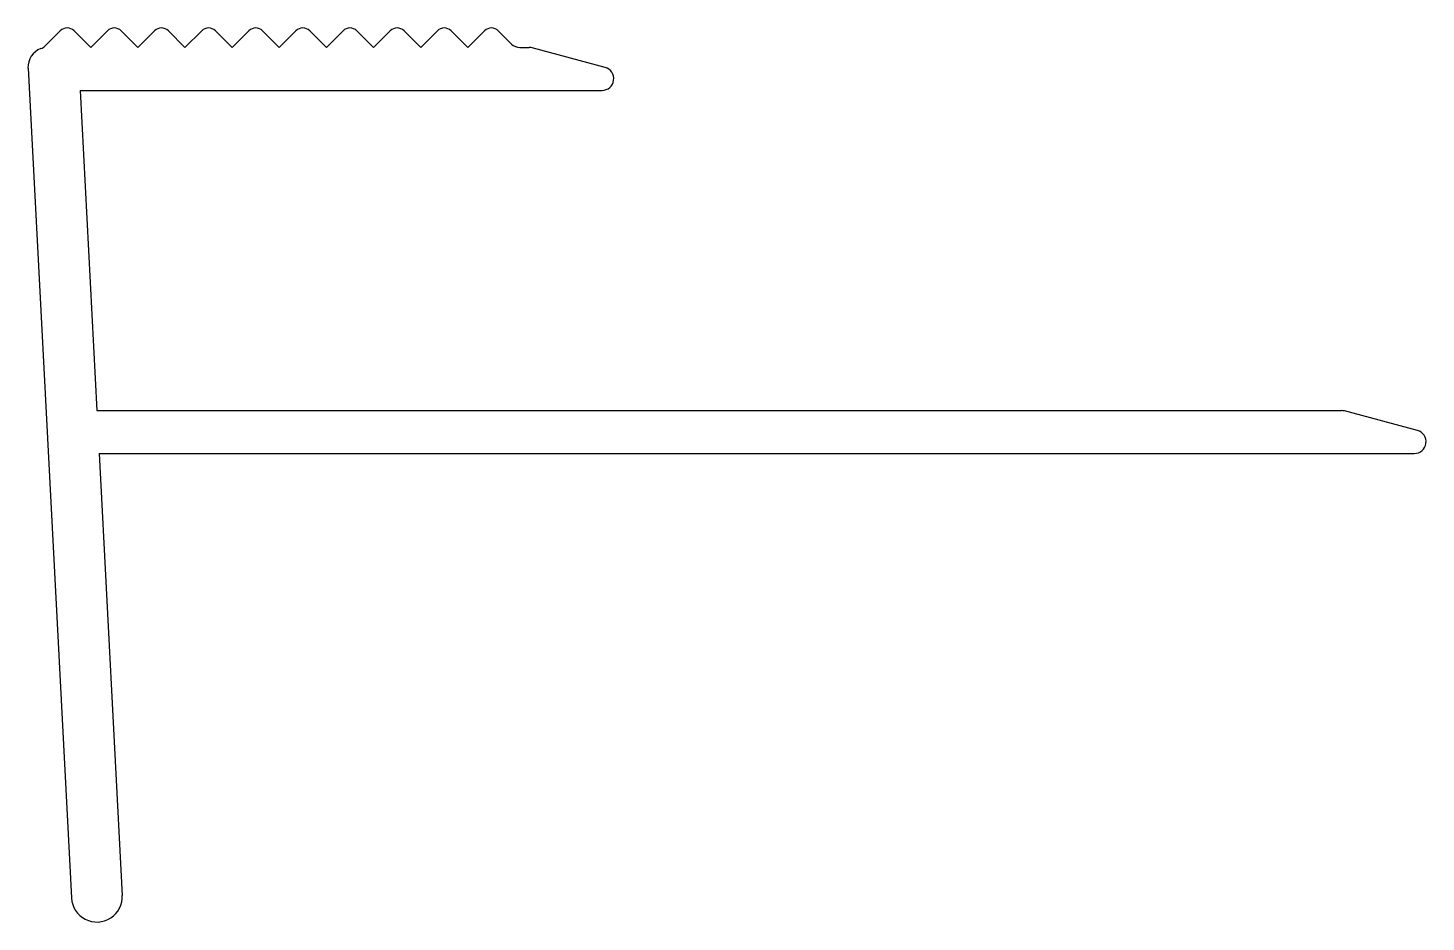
# Model space of a CAD drawing. Extents: x 2727.9 to 2763.7, y 1173.1 to 1196.
import ezdxf

# ---------------------------------------------------------------- set-up
doc = ezdxf.new("R2010")
doc.units = 0
doc.layers.get('0').update_dxf_attribs({"linetype": 'CONTINUOUS'})

msp = doc.modelspace()

# ---------------------------------------------------------------- linework, layer by layer
for p, q in [((2728.777, 1195.962), (2728.39, 1195.575)), ((2729.13, 1195.962), (2729.557, 1195.535)), ((2729.984, 1195.962), (2729.557, 1195.535)), ((2730.337, 1195.962), (2730.764, 1195.535)), ((2731.191, 1195.962), (2730.764, 1195.535)), ((2731.545, 1195.962), (2731.971, 1195.535)), ((2732.398, 1195.962), (2731.971, 1195.535)), ((2732.752, 1195.962), (2733.178, 1195.535)), ((2733.605, 1195.962), (2733.178, 1195.535)), ((2733.959, 1195.962), (2734.385, 1195.535)), ((2734.812, 1195.962), (2734.385, 1195.535)), ((2735.166, 1195.962), (2735.593, 1195.535)), ((2736.019, 1195.962), (2735.593, 1195.535)), ((2736.373, 1195.962), (2736.8, 1195.535)), ((2737.226, 1195.962), (2736.8, 1195.535)), ((2737.58, 1195.962), (2738.007, 1195.535)), ((2738.434, 1195.962), (2738.007, 1195.535)), ((2738.787, 1195.962), (2739.214, 1195.535)), ((2739.641, 1195.962), (2739.214, 1195.535)), ((2739.994, 1195.962), (2740.333, 1195.623)), ((2740.545, 1195.535), (2740.784, 1195.535)), ((2742.728, 1195.025), (2740.862, 1195.525)), ((2727.951, 1195.009), (2729.065, 1173.751)), ((2729.283, 1194.435), (2742.65, 1194.435)), ((2729.283, 1194.435), (2729.712, 1186.235)), ((2729.712, 1186.235), (2761.584, 1186.235)), ((2763.528, 1185.725), (2761.662, 1186.225)), ((2729.77, 1185.135), (2763.45, 1185.135)), ((2729.77, 1185.135), (2730.363, 1173.819))]:
    msp.add_line(p, q)
for centre, radius, start, end in [((2728.954, 1195.785), 0.25, 45, 135), ((2730.161, 1195.785), 0.25, 45, 135), ((2731.368, 1195.785), 0.25, 45, 135), ((2732.575, 1195.785), 0.25, 45, 135), ((2733.782, 1195.785), 0.25, 45, 135), ((2734.989, 1195.785), 0.25, 45, 135), ((2736.196, 1195.785), 0.25, 45, 135), ((2737.403, 1195.785), 0.25, 45, 135), ((2738.61, 1195.785), 0.25, 45, 135), ((2739.817, 1195.785), 0.25, 45, 135), ((2728.45, 1195.035), 0.5, 109.8678, 183), ((2728.178, 1195.787), 0.3, 289.8678, 315), ((2740.545, 1195.835), 0.3, 225, 270), ((2740.784, 1195.235), 0.3, 74.999, 90), ((2742.65, 1194.735), 0.3, 270, 74.999), ((2761.584, 1185.935), 0.3, 74.999, 90), ((2763.45, 1185.435), 0.3, 270, 74.999), ((2729.714, 1173.785), 0.65, 183, 3)]:
    msp.add_arc(centre, radius, start, end)

doc.saveas('drawing.dxf')
